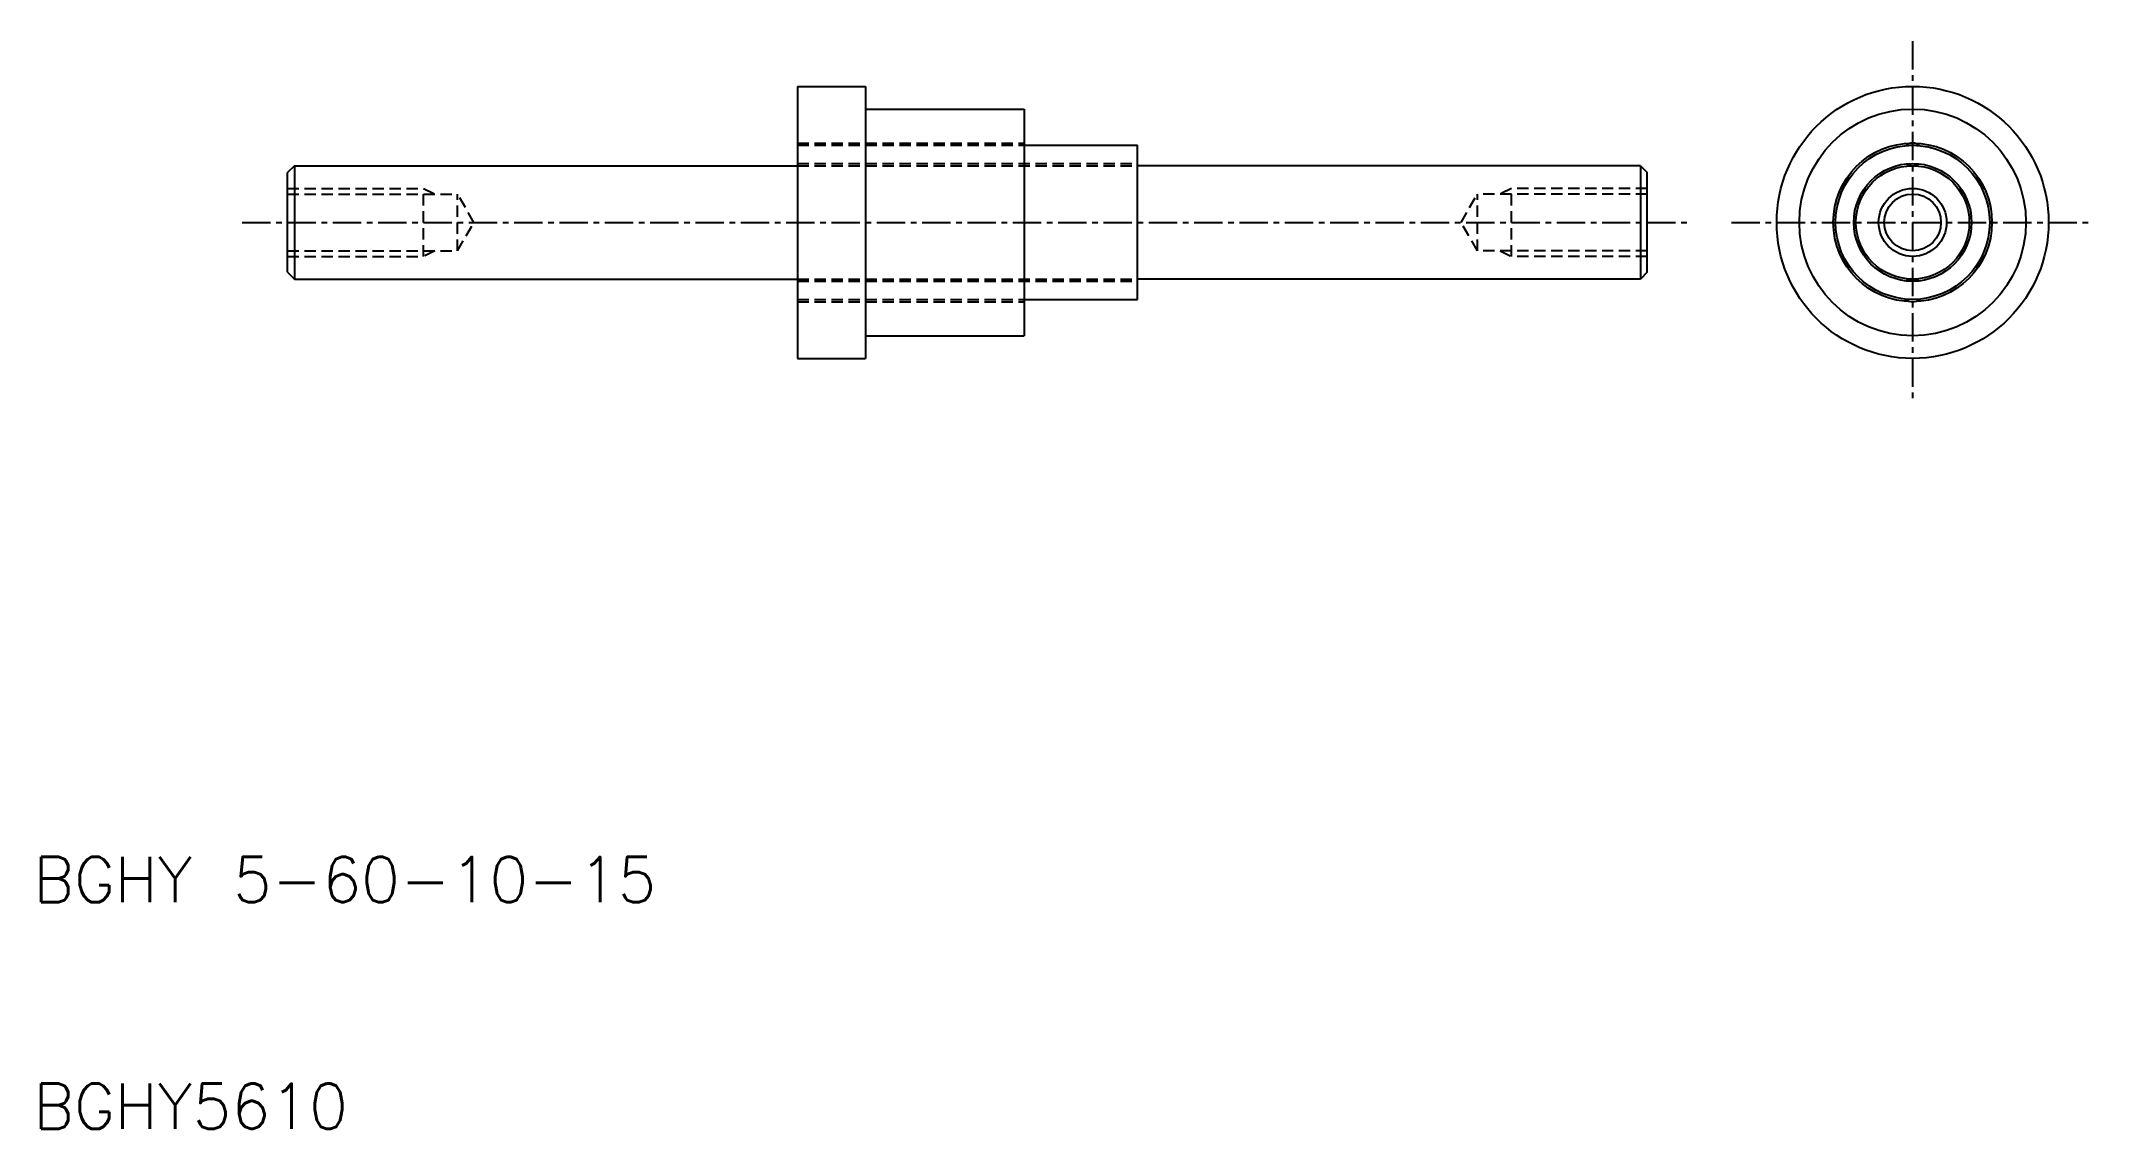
# Model space of a CAD drawing. Extents: x 525.3 to 615.9, y 431.8 to 479.8.
import ezdxf

# ---------------------------------------------------------------- set-up
doc = ezdxf.new("R2010")
doc.units = 0
doc.linetypes.add('CENTER', pattern=[2, 1.25, -0.25, 0.25, -0.25])
doc.linetypes.add('DASHED', pattern=[0.75, 0.5, -0.25])
doc.layers.get('0').update_dxf_attribs({"linetype": 'CONTINUOUS'})
doc.layers.add('CENTER', color=1, linetype='CENTER')
doc.styles.get("Standard").update_dxf_attribs({"font": 'txt.shx', "bigfont": 'bigfont.shx'})

msp = doc.modelspace()

# ---------------------------------------------------------------- linework, layer by layer
at = {"color": 7, "linetype": 'CONTINUOUS'}
for p, q in [((558.726, 477.792), (558.726, 465.792)), ((558.726, 477.792), (561.726, 477.792)), ((561.726, 477.792), (561.726, 465.792)), ((561.726, 476.792), (568.726, 476.792)), ((568.726, 476.792), (568.726, 466.792)), ((568.726, 475.192), (573.726, 475.192)), ((573.726, 468.392), (573.726, 475.192)), ((536.526, 474.292), (536.226, 473.992)), ((536.226, 469.592), (536.226, 473.992)), ((536.526, 474.292), (558.726, 474.292)), ((536.526, 474.292), (536.526, 469.292)), ((595.926, 474.292), (573.726, 474.292)), ((595.926, 474.292), (595.926, 469.292)), ((595.926, 474.292), (596.226, 473.992)), ((596.226, 469.592), (596.226, 473.992)), ((536.226, 469.592), (536.526, 469.292)), ((536.526, 469.292), (558.726, 469.292)), ((595.926, 469.292), (573.726, 469.292)), ((596.226, 469.592), (595.926, 469.292)), ((568.726, 468.392), (573.726, 468.392)), ((561.726, 466.792), (568.726, 466.792)), ((558.726, 465.792), (561.726, 465.792))]:
    msp.add_line(p, q, dxfattribs=at)
at = {"color": 3, "linetype": 'DASHED'}
for p, q in [((558.726, 475.292), (568.726, 475.292)), ((558.726, 475.192), (571.226, 475.192)), ((558.726, 474.392), (573.726, 474.392)), ((558.726, 474.292), (573.726, 474.292)), ((536.226, 473.292), (542.226, 473.292)), ((536.226, 473.042), (543.726, 473.042)), ((542.226, 470.292), (542.226, 473.292)), ((542.226, 473.292), (542.726, 473.042)), ((543.726, 470.542), (543.726, 473.042)), ((544.447, 471.792), (543.726, 473.042)), ((588.004, 471.792), (588.726, 473.042)), ((596.226, 473.042), (588.726, 473.042)), ((588.726, 470.542), (588.726, 473.042)), ((590.226, 473.292), (589.726, 473.042)), ((596.226, 473.292), (590.226, 473.292)), ((590.226, 470.292), (590.226, 473.292)), ((543.726, 470.542), (544.447, 471.792)), ((588.726, 470.542), (588.004, 471.792)), ((536.226, 470.542), (543.726, 470.542)), ((536.226, 470.292), (542.226, 470.292)), ((542.726, 470.542), (542.226, 470.292)), ((596.226, 470.542), (588.726, 470.542)), ((589.726, 470.542), (590.226, 470.292)), ((596.226, 470.292), (590.226, 470.292)), ((558.726, 469.292), (573.726, 469.292)), ((558.726, 469.192), (573.726, 469.192)), ((558.726, 468.392), (571.226, 468.392)), ((558.726, 468.292), (568.726, 468.292))]:
    msp.add_line(p, q, dxfattribs=at)
at = {"color": 7, "linetype": 'CONTINUOUS'}
for radius in [6, 5, 3.5, 3.4, 2.6, 2.5, 1.25]:
    msp.add_circle((607.934, 471.792), radius, dxfattribs=at)
at = {"color": 3, "linetype": 'CONTINUOUS'}
msp.add_circle((607.934, 471.792), 1.5, dxfattribs=at)
at = {"color": 7, "linetype": 'CONTINUOUS'}
for centre, start, end in [((607.934, 474.792), 50.35389, 129.64611), ((607.934, 474.792), 236.09874, 303.90126), ((605.336, 473.292), 110.35389, 189.64611), ((605.336, 473.292), 296.09874, 3.90126), ((610.532, 473.292), 176.09874, 243.90126), ((610.532, 473.292), 350.35389, 69.64611), ((605.336, 470.292), 170.35389, 249.64611), ((605.336, 470.292), 356.09874, 63.90126), ((610.532, 470.292), 116.09874, 183.90126), ((610.532, 470.292), 290.35389, 9.64611), ((607.934, 468.792), 56.09874, 123.90126), ((607.934, 468.792), 230.35389, 309.64611)]:
    msp.add_arc(centre, 0.5, start, end, dxfattribs=at)
at = {"layer": 'CENTER', "color": 1, "linetype": 'CENTER'}
for p, q in [((607.934, 479.792), (607.934, 463.792)), ((534.226, 471.792), (598.226, 471.792)), ((599.934, 471.792), (615.934, 471.792))]:
    msp.add_line(p, q, dxfattribs=at)

# ---------------------------------------------------------------- texts
at = {"color": 7, "linetype": 'CONTINUOUS'}
for s, p in [('BGHY 5-60-10-15', (525.002, 441.792)), ('BGHY5610', (525.002, 431.792))]:
    msp.add_text(s, height=2, dxfattribs=at).set_placement(p)

doc.saveas('drawing.dxf')
